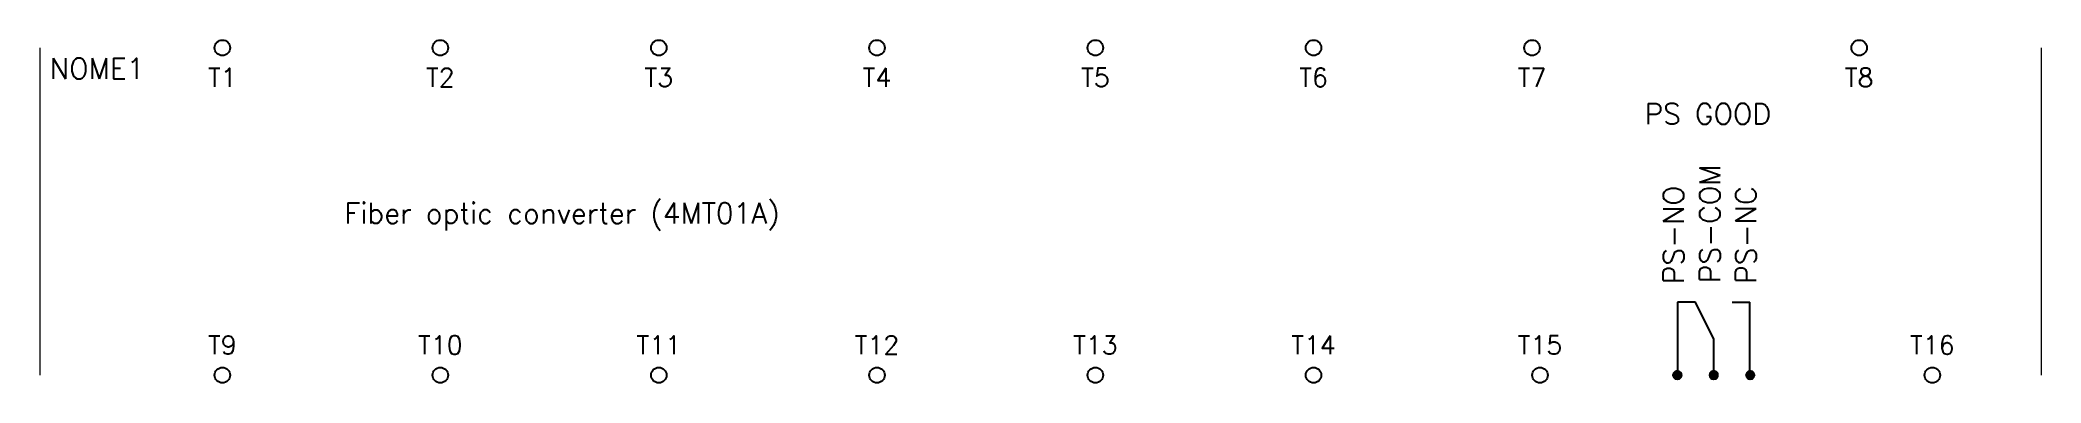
# Model space of a CAD drawing. Extents: x 90 to 283, y 8 to 41.
import ezdxf
from ezdxf.enums import TextEntityAlignment as Align

# ---------------------------------------------------------------- set-up
doc = ezdxf.new("R2010")
doc.units = 0
doc.header["$LTSCALE"] = 10
doc.header["$MEASUREMENT"] = 0
doc.layers.get('0').update_dxf_attribs({"linetype": 'CONTINUOUS'})
doc.styles.add('ROMANS', font='romans', dxfattribs={"height": 0.2})

msp = doc.modelspace()

# ---------------------------------------------------------------- hatches: boundary and pattern name
at = {"linetype": 'Continuous'}
for points in [[(247.82, 8.66), (247.72, 8.41), (248.76, 8.41), (248.71, 8.66)], [(247.72, 8.41), (247.82, 8.18), (248.71, 8.18), (248.76, 8.41)], [(248, 8.85), (247.82, 8.66), (248.71, 8.66), (248.48, 8.85)], [(247.82, 8.18), (248, 7.96), (248.48, 7.96), (248.71, 8.18)], [(248.26, 8.94), (248, 8.85), (248.48, 8.85), (248.48, 8.85)], [(248, 7.96), (248.48, 7.96), (248.26, 7.92), (248.26, 7.92)], [(251.34, 8.66), (251.28, 8.41), (252.27, 8.41), (252.23, 8.66)], [(251.28, 8.41), (251.34, 8.18), (252.23, 8.18), (252.27, 8.41)], [(251.51, 8.85), (251.34, 8.66), (252.23, 8.66), (252.04, 8.85)], [(251.34, 8.18), (251.51, 7.96), (252.04, 7.96), (252.23, 8.18)], [(251.78, 8.94), (251.51, 8.85), (252.04, 8.85), (252.04, 8.85)], [(251.51, 7.96), (252.04, 7.96), (251.78, 7.92), (251.78, 7.92)], [(254.9, 8.66), (254.81, 8.41), (255.83, 8.41), (255.73, 8.66)], [(254.81, 8.41), (254.9, 8.18), (255.73, 8.18), (255.83, 8.41)], [(255.07, 8.85), (254.9, 8.66), (255.73, 8.66), (255.57, 8.85)], [(254.9, 8.18), (255.07, 7.96), (255.57, 7.96), (255.73, 8.18)], [(255.29, 8.94), (255.07, 8.85), (255.57, 8.85), (255.57, 8.85)], [(255.07, 7.96), (255.57, 7.96), (255.29, 7.92), (255.29, 7.92)]]:
    msp.add_hatch(color=256, dxfattribs=at).paths.add_polyline_path(points)

# ---------------------------------------------------------------- linework, layer by layer
at = {"lineweight": 5}
for p, q in [((89.59, 8.41), (89.59, 40.11)), ((283.49, 40.11), (283.49, 8.41))]:
    msp.add_line(p, q, dxfattribs=at)
for p, q in [((250, 15.47), (248.26, 15.47)), ((248.26, 15.47), (248.26, 8.41)), ((251.78, 11.91), (250, 15.47)), ((253.56, 15.47), (255.29, 15.47)), ((255.29, 8.41), (255.29, 15.47)), ((251.78, 8.41), (251.78, 11.91)), ((248.26, 8.41), (248.26, 8.41)), ((251.78, 8.41), (251.78, 8.41)), ((255.29, 8.41), (255.29, 8.41))]:
    msp.add_line(p, q)
for centre in [(107.26, 40.11), (128.38, 40.11), (149.55, 40.11), (170.69, 40.11), (191.86, 40.11), (213, 40.11), (234.17, 40.11), (265.87, 40.11), (107.26, 8.41), (128.38, 8.41), (149.55, 8.41), (170.69, 8.41), (191.86, 8.41), (213, 8.41), (234.94, 8.41), (272.96, 8.41)]:
    msp.add_circle(centre, 0.75)

# ---------------------------------------------------------------- texts
at = {"color": 7, "linetype": 'Continuous', "style": 'ROMANS'}
for s, p in [('PS GOOD', (251.2, 32.7)), ('Fiber optic converter (4MT01A)', (140.17, 23.09))]:
    msp.add_text(s, height=2, dxfattribs=at).set_placement(p, align=Align.CENTER)
for s, p in [('PS-COM', (252.4, 23.07)), ('PS-NO', (248.88, 21.98)), ('PS-NC', (255.9, 21.98))]:
    msp.add_text(s, height=2, rotation=90, dxfattribs=at).set_placement(p, align=Align.CENTER)
at = {"lineweight": 5, "style": 'ROMANS', "flags": 4}
msp.add_attdef('NOME1', text='NOME1', height=2, dxfattribs=at).set_placement((90.53, 38.09), align=Align.MIDDLE_LEFT)
for tag, text, p in [('T1', 'T1', (107.26, 38.14)), ('T2', 'T2', (128.38, 38.14)), ('T3', 'T3', (149.55, 38.14)), ('T4', 'T4', (170.69, 38.14)), ('T5', 'T5', (191.86, 38.14)), ('T6', 'T6', (213, 38.14)), ('T7', 'T7', (234.17, 38.14)), ('T8', 'T8', (265.87, 38.14))]:
    msp.add_attdef(tag, text=text, height=1.8, dxfattribs=at).set_placement(p, align=Align.TOP_CENTER)
for tag, text, p in [('T9', 'T9', (107.26, 9.89)), ('T10', 'T10', (128.38, 9.89)), ('T11', 'T11', (149.55, 9.89)), ('T12', 'T12', (170.69, 9.89)), ('T13', 'T13', (191.86, 9.89)), ('T14', 'T14', (213, 9.89)), ('T15', 'T15', (234.94, 9.89)), ('T16', 'T16', (272.96, 9.89))]:
    msp.add_attdef(tag, text=text, height=1.8, dxfattribs=at).set_placement(p, align=Align.BOTTOM_CENTER)

doc.saveas('drawing.dxf')
